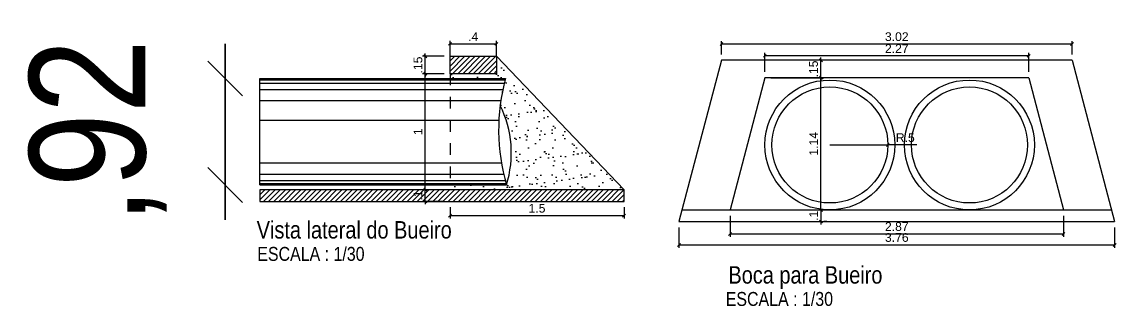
# Model space of a CAD drawing. Header units: feet. Extents: x 203667 to 205527, y 9204857 to 9205156.
# Drawn here: x 203744.83 to 203754.27, y 9204894.32 to 9204896.77 of the extents above; entities that cross this region are included whole.
import ezdxf
from ezdxf.enums import TextEntityAlignment as Align

# ---------------------------------------------------------------- set-up
doc = ezdxf.new("R2010")
doc.units = ezdxf.units.FT
doc.header["$LTSCALE"] = 0.3
doc.header["$MEASUREMENT"] = 0
doc.linetypes.add('ACAD_ISO02W100', pattern=[15, 12, -3])
doc.linetypes.add('DASHED2', pattern=[0.375, 0.25, -0.125])
for name, color, linetype, lineweight in [('Cotas Calçadas', 7, 'Continuous', 25), ('MEIO FIO PROJETADO', 7, 'ACAD_ISO02W100', 35), ('PENA01', 7, 'DASHED2', 9), ('PENA015', 1, 'Continuous', 15), ('PENA02', 5, 'Continuous', 20), ('PENA04', 6, 'Continuous', 40)]:
    doc.layers.add(name, color=color, linetype=linetype, lineweight=lineweight)
doc.layers.add('cotas1', color=7, linetype='Continuous')
doc.layers.add('texto', color=7, linetype='Continuous')
doc.styles.add('ESC-50-60', font='arial.ttf', dxfattribs={"height": 0.075})
doc.styles.add('TARCISIO', font='swissci.ttf')
doc.dimstyles.new('Cota Piso Tatil', dxfattribs={"dimtxt": 1, "dimasz": 0.3, "dimexe": 1, "dimexo": 1, "dimgap": 0.5, "dimtad": 1, "dimzin": 4, "dimtxsty": 'TARCISIO', "dimblk": 'OBLIQUE', "dimcen": -2, "dimdle": 0.3, "dimse1": 1, "dimse2": 1, "dimclrd": 256, "dimclre": 256, "dimclrt": 5, "dimadec": 0, "dimazin": 0, "dimtfac": 1, "dimtix": 1, "dimtmove": 0, "dimatfit": 3, "dimldrblk": 'DOT', "dimfxl": 1, "dimlwd": -1, "dimlwe": -1, "dimarcsym": 0})
doc.dimstyles.new('ESC-50', dxfattribs={"dimtxt": 0.075, "dimasz": 0.025, "dimexe": 0.025, "dimexo": 0.05, "dimgap": 0.025, "dimtad": 1, "dimzin": 12, "dimdsep": 46, "dimtxsty": 'ESC-50-60', "dimblk": 'OBLIQUE', "dimcen": 0.09, "dimclrd": 256, "dimclre": 256, "dimclrt": 1, "dimadec": 0, "dimazin": 0, "dimtfac": 1, "dimtix": 1, "dimtmove": 0, "dimatfit": 3, "dimfxl": 1, "dimtolj": 1, "dimtzin": 12, "dimarcsym": 0})
pattern_1 = [(45, (201611.393393, 9203025.222593), (-0.0220970869, 0.0220970869), [])]

# ---------------------------------------------------------------- blocks, each defined once
blk = doc.blocks.new('_Oblique')
at = {"layer": 'cotas1', "color": 0, "lineweight": -2}
blk.add_line((-0.5, -0.5), (0.5, 0.5), dxfattribs=at)
blk = doc.blocks.new('*D104')
at = {"layer": 'Cotas Calçadas', "lineweight": -2, "transparency": 16777216}
for p, q in [((203748.5249, 9204896.478), (203748.5249, 9204896.6102)), ((203748.5249, 9204896.5852), (203748.9249, 9204896.5852)), ((203748.9249, 9204896.478), (203748.9249, 9204896.6102))]:
    blk.add_line(p, q, dxfattribs=at)
at = {"layer": 'Defpoints', "color": 0, "transparency": 16777216}
for p in [(203748.9249, 9204896.5852), (203748.5249, 9204896.428), (203748.9249, 9204896.428)]:
    blk.add_point(p, dxfattribs=at)
at = {"layer": 'Cotas Calçadas', "lineweight": -2, "transparency": 16777216, "xscale": 0.025, "yscale": 0.025, "zscale": 0.025, "rotation": 180}
blk.add_blockref('_Oblique', (203748.5249, 9204896.5852), dxfattribs=at)
at = {"layer": 'Cotas Calçadas', "lineweight": -2, "transparency": 16777216, "xscale": 0.025, "yscale": 0.025, "zscale": 0.025}
blk.add_blockref('_Oblique', (203748.9249, 9204896.5852), dxfattribs=at)
at = {"layer": 'Cotas Calçadas', "color": 1, "lineweight": 25, "transparency": 16777216, "insert": (203748.7249, 9204896.6477), "char_height": 0.075, "attachment_point": 5, "style": 'ESC-50-60'}
blk.add_mtext('\\A1;.4', dxfattribs=at)
blk = doc.blocks.new('*D105')
at = {"layer": 'Cotas Calçadas', "lineweight": -2, "transparency": 16777216}
for p in [(203751.7988, 9204895.7138), (203752.5494, 9204895.7138)]:
    blk.add_line(p, (203752.2988, 9204895.7138), dxfattribs=at)
at = {"layer": 'Defpoints', "color": 0, "transparency": 16777216}
for p in [(203751.7988, 9204895.7138), (203752.2988, 9204895.7138)]:
    blk.add_point(p, dxfattribs=at)
at = {"layer": 'Cotas Calçadas', "lineweight": -2, "transparency": 16777216, "xscale": 0.025, "yscale": 0.025, "zscale": 0.025, "rotation": 179.9999993596698}
blk.add_blockref('_Oblique', (203752.2988, 9204895.7138), dxfattribs=at)
at = {"layer": 'Cotas Calçadas', "color": 1, "lineweight": 25, "transparency": 16777216, "insert": (203752.4491, 9204895.7769), "char_height": 0.075, "attachment_point": 5, "rotation": 360, "style": 'ESC-50-60'}
blk.add_mtext('\\A1;R.5', dxfattribs=at)
blk = doc.blocks.new('*D106')
at = {"layer": 'Cotas Calçadas', "lineweight": -2, "transparency": 16777216}
for p, q in [((203751.2388, 9204896.3438), (203751.2388, 9204896.5069)), ((203753.5127, 9204896.4819), (203751.2388, 9204896.4819)), ((203753.5127, 9204896.3438), (203753.5127, 9204896.5069))]:
    blk.add_line(p, q, dxfattribs=at)
at = {"layer": 'Defpoints', "color": 0, "transparency": 16777216}
for p in [(203751.2388, 9204896.4819), (203751.2388, 9204896.2938), (203753.5127, 9204896.2938)]:
    blk.add_point(p, dxfattribs=at)
at = {"layer": 'Cotas Calçadas', "lineweight": -2, "transparency": 16777216, "xscale": 0.025, "yscale": 0.025, "zscale": 0.025, "rotation": 180}
blk.add_blockref('_Oblique', (203751.2388, 9204896.4819), dxfattribs=at)
at = {"layer": 'Cotas Calçadas', "lineweight": -2, "transparency": 16777216, "xscale": 0.025, "yscale": 0.025, "zscale": 0.025}
blk.add_blockref('_Oblique', (203753.5127, 9204896.4819), dxfattribs=at)
at = {"layer": 'Cotas Calçadas', "color": 1, "lineweight": 25, "transparency": 16777216, "insert": (203752.3757, 9204896.5446), "char_height": 0.075, "attachment_point": 5, "style": 'ESC-50-60'}
blk.add_mtext('\\A1;2.27', dxfattribs=at)
blk = doc.blocks.new('*D107')
at = {"layer": 'Cotas Calçadas', "lineweight": -2, "transparency": 16777216}
for p, q in [((203750.8648, 9204896.4938), (203750.8648, 9204896.6086)), ((203753.8866, 9204896.5836), (203750.8648, 9204896.5836)), ((203753.8866, 9204896.4938), (203753.8866, 9204896.6086))]:
    blk.add_line(p, q, dxfattribs=at)
at = {"layer": 'Defpoints', "color": 0, "transparency": 16777216}
for p in [(203750.8648, 9204896.5836), (203750.8648, 9204896.4438), (203753.8866, 9204896.4438)]:
    blk.add_point(p, dxfattribs=at)
at = {"layer": 'Cotas Calçadas', "lineweight": -2, "transparency": 16777216, "xscale": 0.025, "yscale": 0.025, "zscale": 0.025, "rotation": 180}
blk.add_blockref('_Oblique', (203750.8648, 9204896.5836), dxfattribs=at)
at = {"layer": 'Cotas Calçadas', "lineweight": -2, "transparency": 16777216, "xscale": 0.025, "yscale": 0.025, "zscale": 0.025}
blk.add_blockref('_Oblique', (203753.8866, 9204896.5836), dxfattribs=at)
at = {"layer": 'Cotas Calçadas', "color": 1, "lineweight": 25, "transparency": 16777216, "insert": (203752.3757, 9204896.6469), "char_height": 0.075, "attachment_point": 5, "style": 'ESC-50-60'}
blk.add_mtext('\\A1;3.02', dxfattribs=at)
blk = doc.blocks.new('*D108')
at = {"layer": 'Cotas Calçadas', "lineweight": -2, "transparency": 16777216}
for p, q in [((203750.9387, 9204895.1038), (203750.9387, 9204894.9219)), ((203753.8128, 9204895.1038), (203753.8128, 9204894.9219)), ((203750.9387, 9204894.9469), (203753.8128, 9204894.9469))]:
    blk.add_line(p, q, dxfattribs=at)
at = {"layer": 'Defpoints', "color": 0, "transparency": 16777216}
for p in [(203750.9387, 9204895.1538), (203753.8128, 9204895.1538), (203753.8128, 9204894.9469)]:
    blk.add_point(p, dxfattribs=at)
at = {"layer": 'Cotas Calçadas', "lineweight": -2, "transparency": 16777216, "xscale": 0.025, "yscale": 0.025, "zscale": 0.025, "rotation": 180}
blk.add_blockref('_Oblique', (203750.9387, 9204894.9469), dxfattribs=at)
at = {"layer": 'Cotas Calçadas', "lineweight": -2, "transparency": 16777216, "xscale": 0.025, "yscale": 0.025, "zscale": 0.025}
blk.add_blockref('_Oblique', (203753.8128, 9204894.9469), dxfattribs=at)
at = {"layer": 'Cotas Calçadas', "color": 1, "lineweight": 25, "transparency": 16777216, "insert": (203752.3757, 9204895.0101), "char_height": 0.075, "attachment_point": 5, "style": 'ESC-50-60'}
blk.add_mtext('\\A1;2.87', dxfattribs=at)
blk = doc.blocks.new('*D109')
at = {"layer": 'Cotas Calçadas', "lineweight": -2, "transparency": 16777216}
for p, q in [((203750.4978, 9204895.0038), (203750.4978, 9204894.8275)), ((203754.2537, 9204895.0038), (203754.2537, 9204894.8275)), ((203750.4978, 9204894.8525), (203754.2537, 9204894.8525))]:
    blk.add_line(p, q, dxfattribs=at)
at = {"layer": 'Defpoints', "color": 0, "transparency": 16777216}
for p in [(203750.4978, 9204895.0538), (203754.2537, 9204895.0538), (203754.2537, 9204894.8525)]:
    blk.add_point(p, dxfattribs=at)
at = {"layer": 'Cotas Calçadas', "lineweight": -2, "transparency": 16777216, "xscale": 0.025, "yscale": 0.025, "zscale": 0.025, "rotation": 180}
blk.add_blockref('_Oblique', (203750.4978, 9204894.8525), dxfattribs=at)
at = {"layer": 'Cotas Calçadas', "lineweight": -2, "transparency": 16777216, "xscale": 0.025, "yscale": 0.025, "zscale": 0.025}
blk.add_blockref('_Oblique', (203754.2537, 9204894.8525), dxfattribs=at)
at = {"layer": 'Cotas Calçadas', "color": 1, "lineweight": 25, "transparency": 16777216, "insert": (203752.3757, 9204894.9158), "char_height": 0.075, "attachment_point": 5, "style": 'ESC-50-60'}
blk.add_mtext('\\A1;3.76', dxfattribs=at)
blk = doc.blocks.new('*D110')
at = {"layer": 'Cotas Calçadas', "lineweight": -2, "transparency": 16777216}
for p, q in [((203751.2888, 9204896.2938), (203751.7469, 9204896.2938)), ((203751.7219, 9204895.1538), (203751.7219, 9204896.2938)), ((203751.2888, 9204895.1538), (203751.7469, 9204895.1538))]:
    blk.add_line(p, q, dxfattribs=at)
at = {"layer": 'Defpoints', "color": 0, "transparency": 16777216}
for p in [(203751.2388, 9204896.2938), (203751.7219, 9204896.2938), (203751.2388, 9204895.1538)]:
    blk.add_point(p, dxfattribs=at)
at = {"layer": 'Cotas Calçadas', "lineweight": -2, "transparency": 16777216, "xscale": 0.025, "yscale": 0.025, "zscale": 0.025}
for p, rotation in [((203751.7219, 9204896.2938), 90), ((203751.7219, 9204895.1538), 270)]:
    blk.add_blockref('_Oblique', p, dxfattribs=dict(at, rotation=rotation))
at = {"layer": 'Cotas Calçadas', "color": 1, "lineweight": 25, "transparency": 16777216, "insert": (203751.6592, 9204895.7238), "char_height": 0.075, "attachment_point": 5, "rotation": 90, "style": 'ESC-50-60'}
blk.add_mtext('\\A1;1.14', dxfattribs=at)
blk = doc.blocks.new('*D111')
at = {"layer": 'Cotas Calçadas', "lineweight": -2, "transparency": 16777216}
for p, q in [((203751.7488, 9204896.4438), (203751.6969, 9204896.4438)), ((203751.7219, 9204896.4438), (203751.7219, 9204896.4688)), ((203751.7219, 9204896.2938), (203751.7219, 9204896.4438)), ((203751.2888, 9204896.2938), (203751.7469, 9204896.2938)), ((203751.7219, 9204896.2938), (203751.7219, 9204896.2688))]:
    blk.add_line(p, q, dxfattribs=at)
at = {"layer": 'Defpoints', "color": 0, "transparency": 16777216}
for p in [(203751.7219, 9204896.4438), (203751.7988, 9204896.4438), (203751.2388, 9204896.2938)]:
    blk.add_point(p, dxfattribs=at)
at = {"layer": 'Cotas Calçadas', "lineweight": -2, "transparency": 16777216, "xscale": 0.025, "yscale": 0.025, "zscale": 0.025}
for p, rotation in [((203751.7219, 9204896.4438), 270), ((203751.7219, 9204896.2938), 90)]:
    blk.add_blockref('_Oblique', p, dxfattribs=dict(at, rotation=rotation))
at = {"layer": 'Cotas Calçadas', "color": 1, "lineweight": 25, "transparency": 16777216, "insert": (203751.6586, 9204896.3688), "char_height": 0.075, "attachment_point": 5, "rotation": 90, "style": 'ESC-50-60'}
blk.add_mtext('\\A1;.15', dxfattribs=at)
blk = doc.blocks.new('*D112')
at = {"layer": 'Cotas Calçadas', "lineweight": -2, "transparency": 16777216}
for p, q in [((203748.4749, 9204895.328), (203748.287, 9204895.328)), ((203748.312, 9204895.328), (203748.312, 9204895.353)), ((203748.312, 9204895.228), (203748.312, 9204895.328)), ((203748.4749, 9204895.228), (203748.287, 9204895.228)), ((203748.312, 9204895.228), (203748.312, 9204895.203))]:
    blk.add_line(p, q, dxfattribs=at)
at = {"layer": 'Defpoints', "color": 0, "transparency": 16777216}
for p in [(203748.312, 9204895.328), (203748.5249, 9204895.328), (203748.5249, 9204895.228)]:
    blk.add_point(p, dxfattribs=at)
at = {"layer": 'Cotas Calçadas', "lineweight": -2, "transparency": 16777216, "xscale": 0.025, "yscale": 0.025, "zscale": 0.025}
for p, rotation in [((203748.312, 9204895.328), 270), ((203748.312, 9204895.228), 90)]:
    blk.add_blockref('_Oblique', p, dxfattribs=dict(at, rotation=rotation))
at = {"layer": 'Cotas Calçadas', "color": 1, "lineweight": 25, "transparency": 16777216, "insert": (203748.2494, 9204895.278), "char_height": 0.075, "attachment_point": 5, "rotation": 90, "style": 'ESC-50-60'}
blk.add_mtext('\\A1;.1', dxfattribs=at)
blk = doc.blocks.new('*D113')
at = {"layer": 'Cotas Calçadas', "lineweight": -2, "transparency": 16777216}
for p, q in [((203748.4749, 9204896.328), (203748.287, 9204896.328)), ((203748.312, 9204895.328), (203748.312, 9204896.328)), ((203748.4749, 9204895.328), (203748.287, 9204895.328))]:
    blk.add_line(p, q, dxfattribs=at)
at = {"layer": 'Defpoints', "color": 0, "transparency": 16777216}
for p in [(203748.312, 9204896.328), (203748.5249, 9204896.328), (203748.5249, 9204895.328)]:
    blk.add_point(p, dxfattribs=at)
at = {"layer": 'Cotas Calçadas', "lineweight": -2, "transparency": 16777216, "xscale": 0.025, "yscale": 0.025, "zscale": 0.025}
for p, rotation in [((203748.312, 9204896.328), 90), ((203748.312, 9204895.328), 270)]:
    blk.add_blockref('_Oblique', p, dxfattribs=dict(at, rotation=rotation))
at = {"layer": 'Cotas Calçadas', "color": 1, "lineweight": 25, "transparency": 16777216, "insert": (203748.2494, 9204895.828), "char_height": 0.075, "attachment_point": 5, "rotation": 90, "style": 'ESC-50-60'}
blk.add_mtext('\\A1;1', dxfattribs=at)
blk = doc.blocks.new('*D114')
at = {"layer": 'Cotas Calçadas', "lineweight": -2, "transparency": 16777216}
for p, q in [((203748.4749, 9204896.478), (203748.287, 9204896.478)), ((203748.312, 9204896.478), (203748.312, 9204896.503)), ((203748.312, 9204896.328), (203748.312, 9204896.478)), ((203748.4749, 9204896.328), (203748.287, 9204896.328)), ((203748.312, 9204896.328), (203748.312, 9204896.303))]:
    blk.add_line(p, q, dxfattribs=at)
at = {"layer": 'Defpoints', "color": 0, "transparency": 16777216}
for p in [(203748.312, 9204896.478), (203748.5249, 9204896.478), (203748.5249, 9204896.328)]:
    blk.add_point(p, dxfattribs=at)
at = {"layer": 'Cotas Calçadas', "lineweight": -2, "transparency": 16777216, "xscale": 0.025, "yscale": 0.025, "zscale": 0.025}
for p, rotation in [((203748.312, 9204896.478), 270), ((203748.312, 9204896.328), 90)]:
    blk.add_blockref('_Oblique', p, dxfattribs=dict(at, rotation=rotation))
at = {"layer": 'Cotas Calçadas', "color": 1, "lineweight": 25, "transparency": 16777216, "insert": (203748.2487, 9204896.403), "char_height": 0.075, "attachment_point": 5, "rotation": 90, "style": 'ESC-50-60'}
blk.add_mtext('\\A1;.15', dxfattribs=at)
blk = doc.blocks.new('*D115')
at = {"layer": 'Cotas Calçadas', "lineweight": -2, "transparency": 16777216}
for p, q in [((203748.5249, 9204895.178), (203748.5249, 9204895.0796)), ((203748.5249, 9204895.1046), (203750.0249, 9204895.1046)), ((203750.0249, 9204895.178), (203750.0249, 9204895.0796))]:
    blk.add_line(p, q, dxfattribs=at)
at = {"layer": 'Defpoints', "color": 0, "transparency": 16777216}
for p in [(203748.5249, 9204895.228), (203750.0249, 9204895.228), (203750.0249, 9204895.1046)]:
    blk.add_point(p, dxfattribs=at)
at = {"layer": 'Cotas Calçadas', "lineweight": -2, "transparency": 16777216, "xscale": 0.025, "yscale": 0.025, "zscale": 0.025, "rotation": 180}
blk.add_blockref('_Oblique', (203748.5249, 9204895.1046), dxfattribs=at)
at = {"layer": 'Cotas Calçadas', "lineweight": -2, "transparency": 16777216, "xscale": 0.025, "yscale": 0.025, "zscale": 0.025}
blk.add_blockref('_Oblique', (203750.0249, 9204895.1046), dxfattribs=at)
at = {"layer": 'Cotas Calçadas', "color": 1, "lineweight": 25, "transparency": 16777216, "insert": (203749.2749, 9204895.1679), "char_height": 0.075, "attachment_point": 5, "style": 'ESC-50-60'}
blk.add_mtext('\\A1;1.5', dxfattribs=at)
blk = doc.blocks.new('*D116')
at = {"layer": 'Cotas Calçadas', "lineweight": -2, "transparency": 16777216}
for p, q in [((203751.7219, 9204895.1538), (203751.7219, 9204895.1788)), ((203751.7219, 9204895.1538), (203751.7219, 9204895.0538)), ((203751.7719, 9204895.1538), (203751.7469, 9204895.1538)), ((203751.7219, 9204895.0538), (203751.7219, 9204895.0288)), ((203751.7719, 9204895.0538), (203751.7469, 9204895.0538))]:
    blk.add_line(p, q, dxfattribs=at)
at = {"layer": 'Defpoints', "color": 0, "transparency": 16777216}
for p in [(203751.7219, 9204895.1538), (203751.7219, 9204895.0538), (203751.7219, 9204895.0538)]:
    blk.add_point(p, dxfattribs=at)
at = {"layer": 'Cotas Calçadas', "lineweight": -2, "transparency": 16777216, "xscale": 0.025, "yscale": 0.025, "zscale": 0.025}
for p, rotation in [((203751.7219, 9204895.1538), 270), ((203751.7219, 9204895.0538), 90)]:
    blk.add_blockref('_Oblique', p, dxfattribs=dict(at, rotation=rotation))
at = {"layer": 'Cotas Calçadas', "color": 1, "lineweight": 25, "transparency": 16777216, "insert": (203751.6592, 9204895.1038), "char_height": 0.075, "attachment_point": 5, "rotation": 90, "style": 'ESC-50-60'}
blk.add_mtext('\\A1;.1', dxfattribs=at)
blk = doc.blocks.new('*D120')
at = {"layer": 'Defpoints', "color": 0, "transparency": 16777216}
for p in [(203746.5869, 9204896.2867), (203746.8859, 9204896.2867), (203746.8859, 9204895.3692)]:
    blk.add_point(p, dxfattribs=at)
at = {"layer": 'MEIO FIO PROJETADO', "transparency": 16777216}
for p, q in [((203746.5869, 9204896.2867), (203746.5869, 9204896.5867)), ((203746.5869, 9204895.3692), (203746.5869, 9204896.2867)), ((203746.5869, 9204895.3692), (203746.5869, 9204895.0692))]:
    blk.add_line(p, q, dxfattribs=at)
at = {"layer": 'MEIO FIO PROJETADO', "transparency": 16777216, "xscale": 0.3, "yscale": 0.3, "zscale": 0.3}
for p, rotation in [((203746.5869, 9204896.2867), 270), ((203746.5869, 9204895.3692), 90)]:
    blk.add_blockref('_Oblique', p, dxfattribs=dict(at, rotation=rotation))
at = {"layer": 'MEIO FIO PROJETADO', "color": 5, "transparency": 16777216, "insert": (203745.4911, 9204895.828), "char_height": 1, "attachment_point": 5, "rotation": 90, "style": 'TARCISIO'}
blk.add_mtext(',92', dxfattribs=at)
blk = doc.blocks.new('_Dot')
at = {"color": 0, "linetype": 'ByBlock', "lineweight": -2}
blk.add_line((-0.5, 0), (-1, 0), dxfattribs=at)
at = {"color": 0, "linetype": 'ByBlock', "const_width": 0.5}
blk.add_lwpolyline([(-0.25, 0, 1), (0.25, 0, 1)], format="xyb", close=True, dxfattribs=at)

msp = doc.modelspace()

# ---------------------------------------------------------------- hatches: boundary and pattern name
at = {"layer": 'PENA015', "lineweight": 25}
h = msp.add_hatch(dxfattribs=at)
h.set_pattern_fill('ANSI31', color=256, scale=0.25, style=0)
h.set_pattern_definition(pattern_1)
h.paths.add_polyline_path([(203748.5249, 9204896.478), (203748.9249, 9204896.478), (203748.9249, 9204896.328), (203748.5249, 9204896.328)])
h = msp.add_hatch(dxfattribs=at)
h.set_pattern_fill('AR-SAND', color=256, scale=0.08, style=0)
h.set_pattern_definition([(37.5, (201611.39339, 9203025.22259), (-0.0050394686, 0.1541459015), [0, -0.1216, 0, -0.136, 0, -0.13]), (7.5, (201611.3934, 9203025.2226), (0.141582136, 0.225771685), [0, -0.0656, 0, -0.1096, 0, -0.042]), (327.5, (201611.295, 9203025.22259), (0.249131349, 0.000452724), [0, -0.04, 0, -0.144, 0, -0.188]), (317.5, (201611.295, 9203025.2226), (0.240490128, 0.070214045), [0, -0.02, 0, -0.0944, 0, -0.108])])
h.paths.add_polyline_path([(203748.9249, 9204896.428), (203748.9249, 9204896.328), (203748.5249, 9204896.328), (203748.5249, 9204896.2867), (203749.0045, 9204896.2867, 0.035531), (203748.9576, 9204896.0537, -0.192923), (203749.0117, 9204895.3692), (203748.5249, 9204895.3692), (203748.5249, 9204895.328), (203750.0249, 9204895.328)])
h = msp.add_hatch(dxfattribs=at)
h.set_pattern_fill('ANSI31', color=256, scale=0.25, style=0)
h.set_pattern_definition(pattern_1)
h.paths.add_polyline_path([(203746.8856, 9204895.228), (203750.0249, 9204895.228), (203750.0249, 9204895.328), (203746.8859, 9204895.328)])

# ---------------------------------------------------------------- linework, layer by layer
at = {"layer": 'PENA01', "linetype": 'DASHED2', "lineweight": 25}
msp.add_line((203748.5249, 9204896.328), (203748.5249, 9204895.328), dxfattribs=at)
at = {"layer": 'PENA01', "color": 7, "linetype": 'Continuous', "lineweight": 25}
msp.add_line((203748.7226, 9204895.4626), (203748.7249, 9204895.4626), dxfattribs=at)
for centre, radius, start, end in [((203750.6188, 9204895.8405), 1.6749, 164.54923, 196.34525), ((203748.1307, 9204895.644), 0.9229, 342.67799, 26.35614)]:
    msp.add_arc(centre, radius, start, end, dxfattribs=at)
at = {"layer": 'PENA015', "linetype": 'Continuous', "lineweight": 25}
msp.add_line((203748.9249, 9204896.478), (203750.0249, 9204895.328), dxfattribs=at)
at = {"layer": 'PENA015', "color": 7, "linetype": 'Continuous', "lineweight": 25}
for p, q in [((203746.8859, 9204896.2867), (203749.0045, 9204896.2867)), ((203746.8859, 9204895.3692), (203746.8859, 9204896.2867)), ((203746.8859, 9204896.2748), (203749.0013, 9204896.2748)), ((203746.8859, 9204896.2478), (203748.9942, 9204896.2478)), ((203746.8859, 9204896.1933), (203748.9816, 9204896.1933)), ((203746.8859, 9204896.0963), (203748.9636, 9204896.0963)), ((203746.8859, 9204895.928), (203748.9463, 9204895.928)), ((203746.8859, 9204895.5596), (203748.9677, 9204895.5596)), ((203746.8859, 9204895.4626), (203748.9872, 9204895.4626)), ((203746.8859, 9204895.4082), (203749.0007, 9204895.4082)), ((203746.8859, 9204895.3811), (203749.0082, 9204895.3811)), ((203746.8859, 9204895.3692), (203749.0117, 9204895.3692))]:
    msp.add_line(p, q, dxfattribs=at)
msp.add_arc((203748.4115, 9204896.1271), 0.3134, 39.86752, 40.22821, dxfattribs=at)
at = {"layer": 'PENA02', "lineweight": 25}
for centre, radius in [((203751.7988, 9204895.7138), 0.56), ((203753.002, 9204895.7138), 0.56), ((203751.7988, 9204895.7138), 0.5), ((203753.002, 9204895.7138), 0.5)]:
    msp.add_circle(centre, radius, dxfattribs=at)
at = {"layer": 'PENA04', "lineweight": 25}
for p, q in [((203750.8648, 9204896.4438), (203750.4978, 9204895.0538)), ((203753.8866, 9204896.4438), (203750.8648, 9204896.4438)), ((203753.8866, 9204896.4438), (203754.2537, 9204895.0538)), ((203751.2388, 9204896.2938), (203750.9387, 9204895.1538)), ((203753.5127, 9204896.2938), (203751.2388, 9204896.2938)), ((203753.5127, 9204896.2938), (203753.8128, 9204895.1538)), ((203750.5246, 9204895.1538), (203754.2269, 9204895.1538)), ((203750.4978, 9204895.0538), (203754.2537, 9204895.0538))]:
    msp.add_line(p, q, dxfattribs=at)
at = {"layer": 'PENA04', "linetype": 'Continuous', "lineweight": 25}
for points in [[(203748.5249, 9204896.478), (203748.9249, 9204896.478), (203748.9249, 9204896.328), (203748.5249, 9204896.328)], [(203746.8856, 9204895.228), (203750.0249, 9204895.228), (203750.0249, 9204895.328), (203746.8859, 9204895.328)]]:
    msp.add_lwpolyline(points, close=True, dxfattribs=at)

# ---------------------------------------------------------------- texts
at = {"layer": 'texto', "color": 7, "lineweight": 25, "style": 'TARCISIO'}
for s, p in [('Vista lateral do Bueiro', (203747.6993, 9204894.9073)), ('Boca para Bueiro', (203751.5885, 9204894.5188))]:
    msp.add_text(s, height=0.15, dxfattribs=at).set_placement(p, align=Align.CENTER)
at = {"layer": 'texto', "lineweight": 25, "style": 'TARCISIO'}
for p in [(203746.864, 9204894.715), (203750.9016, 9204894.3266)]:
    msp.add_text('ESCALA : 1/30', height=0.12, dxfattribs=at).set_placement(p)

# ---------------------------------------------------------------- dimensions: what is measured, and where the dimension line sits
at = {"layer": 'Cotas Calçadas', "lineweight": 25}
for base, p1, p2, picture, middle in [((203748.9249, 9204896.5852), (203748.5249, 9204896.428), (203748.9249, 9204896.428), '*D104', (203748.7249, 9204896.6477)), ((203750.8648, 9204896.5836), (203753.8866, 9204896.4438), (203750.8648, 9204896.4438), '*D107', (203752.3757, 9204896.6469)), ((203751.2388, 9204896.4819), (203753.5127, 9204896.2938), (203751.2388, 9204896.2938), '*D106', (203752.3757, 9204896.5446)), ((203750.0249, 9204895.1046), (203748.5249, 9204895.228), (203750.0249, 9204895.228), '*D115', (203749.2749, 9204895.1679)), ((203753.8128, 9204894.9469), (203750.9387, 9204895.1538), (203753.8128, 9204895.1538), '*D108', (203752.3757, 9204895.0101)), ((203754.2537, 9204894.8525), (203750.4978, 9204895.0538), (203754.2537, 9204895.0538), '*D109', (203752.3757, 9204894.9158))]:
    dim = msp.add_linear_dim(base=base, p1=p1, p2=p2, dimstyle='ESC-50', dxfattribs=at)
    dim.commit()
    dim.dimension.update_dxf_attribs({"geometry": picture, "text_midpoint": middle})
for base, p1, p2, picture, middle in [((203748.312, 9204896.478), (203748.5249, 9204896.328), (203748.5249, 9204896.478), '*D114', (203748.2487, 9204896.403)), ((203751.7219, 9204896.4438), (203751.2388, 9204896.2938), (203751.7988, 9204896.4438), '*D111', (203751.6586, 9204896.3688)), ((203748.312, 9204896.328), (203748.5249, 9204895.328), (203748.5249, 9204896.328), '*D113', (203748.2494, 9204895.828)), ((203751.7219, 9204896.2938), (203751.2388, 9204895.1538), (203751.2388, 9204896.2938), '*D110', (203751.6592, 9204895.7238)), ((203748.312, 9204895.328), (203748.5249, 9204895.228), (203748.5249, 9204895.328), '*D112', (203748.2494, 9204895.278)), ((203751.7219, 9204895.0538), (203751.7219, 9204895.1538), (203751.7219, 9204895.0538), '*D116', (203751.6592, 9204895.1038))]:
    dim = msp.add_linear_dim(base=base, p1=p1, p2=p2, angle=90, dimstyle='ESC-50', dxfattribs=at)
    dim.commit()
    dim.dimension.update_dxf_attribs({"geometry": picture, "text_midpoint": middle})
dim = msp.add_radius_dim(center=(203751.7988, 9204895.7138), mpoint=(203752.2988, 9204895.7138), dimstyle='ESC-50', dxfattribs=at)
dim.commit()
dim.dimension.update_dxf_attribs({"geometry": '*D105', "text_midpoint": (203752.4491, 9204895.7769)})
at = {"layer": 'MEIO FIO PROJETADO'}
dim = msp.add_aligned_dim(p1=(203746.8859, 9204895.3692), p2=(203746.8859, 9204896.2867), distance=0.299, dimstyle='Cota Piso Tatil', dxfattribs=at)
dim.commit()
dim.dimension.update_dxf_attribs({"geometry": '*D120', "text_midpoint": (203745.4911, 9204895.828)})

doc.saveas('drawing.dxf')
